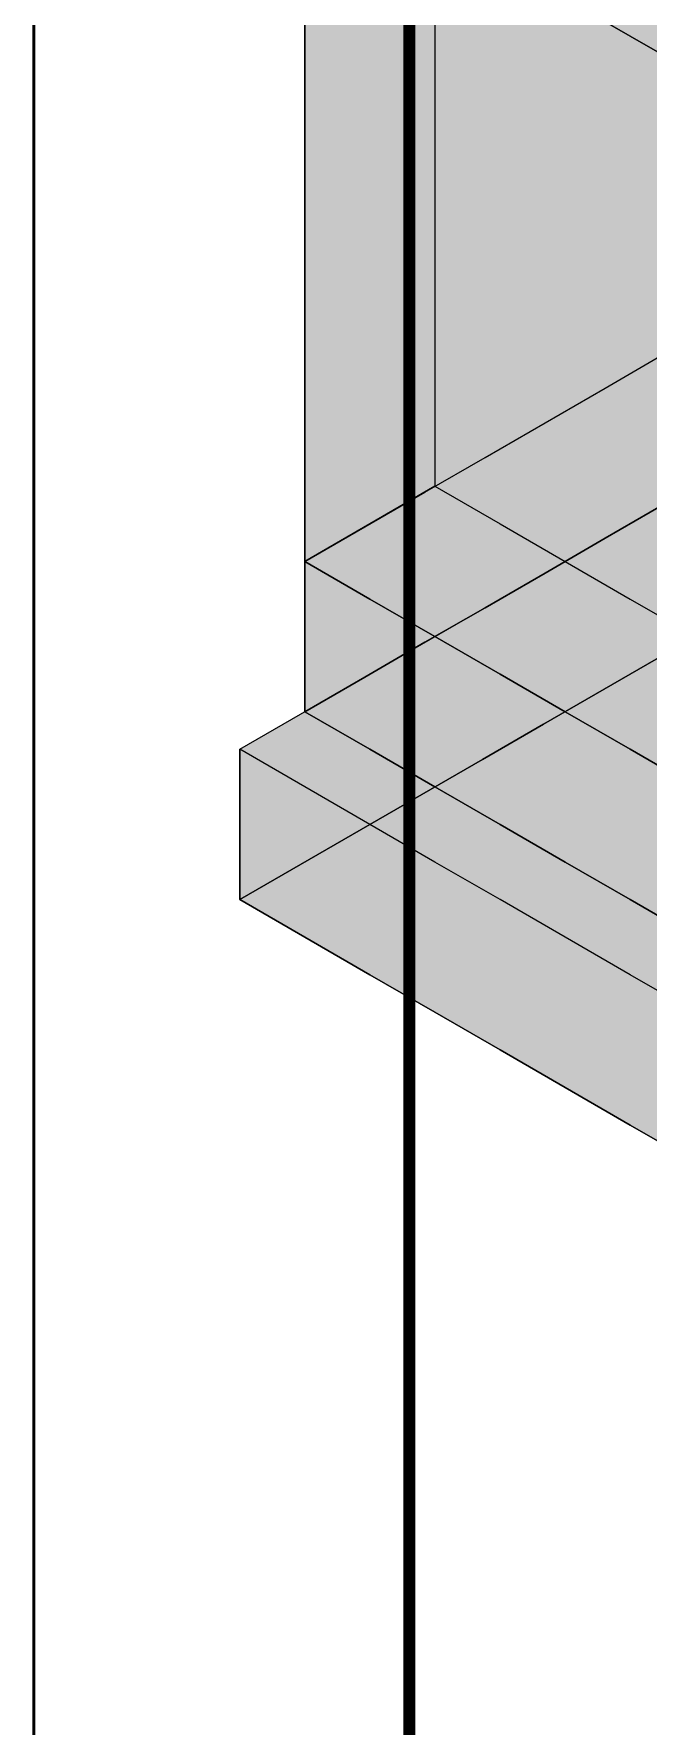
# Model space of a CAD drawing. Header units: metres. Extents: x 0 to 28.4, y 0 to 5.9.
# Drawn here: x 10 to 10.409, y 4.225 to 5.351 of the extents above; entities that cross this region are included whole.
import ezdxf

# ---------------------------------------------------------------- set-up
doc = ezdxf.new("R2010")
doc.units = ezdxf.units.M
doc.header["$LTSCALE"] = 0.25
doc.layers.add('ISO-ARISTAS', color=8, linetype='CONTINUOUS')
doc.layers.add('ISO-CONCRETO-SUP', color=254, linetype='CONTINUOUS', true_color=0xe8e8e8)
doc.layers.add('MARCO', color=7, linetype='CONTINUOUS', lineweight=50)

msp = doc.modelspace()

# ---------------------------------------------------------------- linework, layer by layer
at = {"layer": 'ISO-ARISTAS', "color": 250}
for p, q in [((10.1804, 5.3322), (10.1804, 5.3797)), ((10.1804, 5.3797), (10.1804, 5.3322)), ((10.267, 5.3822), (10.267, 5.3348)), ((10.267, 5.3822), (10.267, 5.3348)), ((10.3969, 5.3496), (10.3536, 5.3746)), ((10.3969, 5.3496), (10.3536, 5.3746)), ((10.3969, 5.3496), (10.3536, 5.3746)), ((10.3536, 5.3746), (10.3969, 5.3496)), ((10.4402, 5.3246), (10.3969, 5.3496)), ((10.4402, 5.3246), (10.3969, 5.3496)), ((10.4402, 5.3246), (10.3969, 5.3496)), ((10.3969, 5.3496), (10.4402, 5.3246)), ((10.1804, 5.2848), (10.1804, 5.3322)), ((10.1804, 5.3322), (10.1804, 5.2848)), ((10.267, 5.3348), (10.267, 5.2873)), ((10.267, 5.3348), (10.267, 5.2873)), ((10.1804, 5.2373), (10.1804, 5.2848)), ((10.1804, 5.2848), (10.1804, 5.2373)), ((10.267, 5.2873), (10.267, 5.2398)), ((10.267, 5.2873), (10.267, 5.2398)), ((10.1804, 5.1898), (10.1804, 5.2373)), ((10.1804, 5.2373), (10.1804, 5.1898)), ((10.267, 5.2398), (10.267, 5.1924)), ((10.267, 5.2398), (10.267, 5.1924)), ((10.267, 5.1924), (10.267, 5.1449)), ((10.267, 5.1924), (10.267, 5.1449)), ((10.1804, 5.1424), (10.1804, 5.1898)), ((10.1804, 5.1898), (10.1804, 5.1424)), ((10.1804, 5.0949), (10.1804, 5.1424)), ((10.1804, 5.1424), (10.1804, 5.0949)), ((10.267, 5.1449), (10.267, 5.0975)), ((10.267, 5.1449), (10.267, 5.0975)), ((10.3802, 5.1154), (10.4202, 5.1385)), ((10.3802, 5.1154), (10.4202, 5.1385)), ((10.3403, 5.0923), (10.3802, 5.1154)), ((10.3403, 5.0923), (10.3802, 5.1154)), ((10.1804, 5.0475), (10.1804, 5.0949)), ((10.1804, 5.0949), (10.1804, 5.0475)), ((10.267, 5.0975), (10.267, 5.05)), ((10.267, 5.0975), (10.267, 5.05)), ((10.3003, 5.0692), (10.3403, 5.0923)), ((10.3003, 5.0692), (10.3403, 5.0923)), ((10.2603, 5.0462), (10.3003, 5.0692)), ((10.2603, 5.0462), (10.3003, 5.0692)), ((10.1804, 5), (10.1804, 5.0475)), ((10.1804, 5.0475), (10.1804, 5)), ((10.2204, 5.0231), (10.2603, 5.0462)), ((10.2204, 5.0231), (10.2603, 5.0462)), ((10.267, 5.05), (10.2237, 5.025)), ((10.2237, 5.025), (10.267, 5.05)), ((10.267, 5.05), (10.3103, 5.025)), ((10.267, 5.05), (10.3103, 5.025)), ((10.3796, 5.015), (10.42, 5.0383)), ((10.3796, 5.015), (10.42, 5.0383)), ((10.3802, 5.0154), (10.4202, 5.0385)), ((10.4202, 5.0385), (10.3802, 5.0154)), ((10.2237, 5.025), (10.1804, 5)), ((10.1804, 5), (10.2237, 5.025)), ((10.1804, 5), (10.2204, 5.0231)), ((10.1804, 5), (10.2204, 5.0231)), ((10.3103, 5.025), (10.3536, 5)), ((10.3103, 5.025), (10.3536, 5)), ((10.3392, 4.9917), (10.3796, 5.015)), ((10.3392, 4.9917), (10.3796, 5.015)), ((10.3403, 4.9923), (10.3802, 5.0154)), ((10.3802, 5.0154), (10.3403, 4.9923)), ((10.1804, 4.95), (10.1804, 5)), ((10.2237, 4.975), (10.1804, 5)), ((10.2237, 4.975), (10.1804, 5)), ((10.1804, 5), (10.1804, 4.95)), ((10.2237, 4.975), (10.1804, 5)), ((10.1804, 5), (10.2237, 4.975)), ((10.3536, 5), (10.3969, 4.975)), ((10.3536, 5), (10.3969, 4.975)), ((10.2987, 4.9683), (10.3392, 4.9917)), ((10.2987, 4.9683), (10.3392, 4.9917)), ((10.3003, 4.9692), (10.3403, 4.9923)), ((10.3403, 4.9923), (10.3003, 4.9692)), ((10.267, 4.95), (10.2237, 4.975)), ((10.267, 4.95), (10.2237, 4.975)), ((10.267, 4.95), (10.2237, 4.975)), ((10.2237, 4.975), (10.267, 4.95)), ((10.2583, 4.945), (10.2987, 4.9683)), ((10.2583, 4.945), (10.2987, 4.9683)), ((10.2603, 4.9462), (10.3003, 4.9692)), ((10.3003, 4.9692), (10.2603, 4.9462)), ((10.3969, 4.975), (10.4402, 4.95)), ((10.3969, 4.975), (10.4402, 4.95)), ((10.1804, 4.9), (10.1804, 4.95)), ((10.1804, 4.95), (10.1804, 4.9)), ((10.2179, 4.9217), (10.2583, 4.945)), ((10.2179, 4.9217), (10.2583, 4.945)), ((10.2204, 4.9231), (10.2603, 4.9462)), ((10.2603, 4.9462), (10.2204, 4.9231)), ((10.3103, 4.925), (10.267, 4.95)), ((10.3103, 4.925), (10.267, 4.95)), ((10.3103, 4.925), (10.267, 4.95)), ((10.267, 4.95), (10.3103, 4.925)), ((10.3796, 4.915), (10.42, 4.9383)), ((10.42, 4.9383), (10.3796, 4.915)), ((10.1775, 4.8983), (10.2179, 4.9217)), ((10.1775, 4.8983), (10.2179, 4.9217)), ((10.1804, 4.9), (10.2204, 4.9231)), ((10.2204, 4.9231), (10.1804, 4.9)), ((10.3536, 4.9), (10.3103, 4.925)), ((10.3536, 4.9), (10.3103, 4.925)), ((10.3536, 4.9), (10.3103, 4.925)), ((10.3103, 4.925), (10.3536, 4.9)), ((10.3392, 4.8917), (10.3796, 4.915)), ((10.3796, 4.915), (10.3392, 4.8917)), ((10.2237, 4.875), (10.1804, 4.9)), ((10.1804, 4.9), (10.2237, 4.875)), ((10.3969, 4.875), (10.3536, 4.9)), ((10.3969, 4.875), (10.3536, 4.9)), ((10.3969, 4.875), (10.3536, 4.9)), ((10.3536, 4.9), (10.3969, 4.875)), ((10.1371, 4.875), (10.1775, 4.8983)), ((10.1371, 4.875), (10.1775, 4.8983)), ((10.2987, 4.8683), (10.3392, 4.8917)), ((10.3392, 4.8917), (10.2987, 4.8683)), ((10.1371, 4.825), (10.1371, 4.875)), ((10.1804, 4.85), (10.1371, 4.875)), ((10.1371, 4.875), (10.1371, 4.825)), ((10.1804, 4.85), (10.1371, 4.875)), ((10.267, 4.85), (10.2237, 4.875)), ((10.2237, 4.875), (10.267, 4.85)), ((10.2987, 4.8683), (10.2583, 4.845)), ((10.2583, 4.845), (10.2987, 4.8683)), ((10.4402, 4.85), (10.3969, 4.875)), ((10.4402, 4.85), (10.3969, 4.875)), ((10.4402, 4.85), (10.3969, 4.875)), ((10.3969, 4.875), (10.4402, 4.85)), ((10.2237, 4.825), (10.1804, 4.85)), ((10.2237, 4.825), (10.1804, 4.85)), ((10.2583, 4.845), (10.2179, 4.8217)), ((10.2179, 4.8217), (10.2583, 4.845)), ((10.3103, 4.825), (10.267, 4.85)), ((10.267, 4.85), (10.3103, 4.825)), ((10.1371, 4.775), (10.1371, 4.825)), ((10.1371, 4.825), (10.1371, 4.775)), ((10.2179, 4.8217), (10.1775, 4.7983)), ((10.1775, 4.7983), (10.2179, 4.8217)), ((10.267, 4.8), (10.2237, 4.825)), ((10.267, 4.8), (10.2237, 4.825)), ((10.3536, 4.8), (10.3103, 4.825)), ((10.3103, 4.825), (10.3536, 4.8)), ((10.1775, 4.7983), (10.1371, 4.775)), ((10.1371, 4.775), (10.1775, 4.7983)), ((10.3103, 4.775), (10.267, 4.8)), ((10.3103, 4.775), (10.267, 4.8)), ((10.3969, 4.775), (10.3536, 4.8)), ((10.3536, 4.8), (10.3969, 4.775)), ((10.1804, 4.75), (10.1371, 4.775)), ((10.1371, 4.775), (10.1804, 4.75)), ((10.3536, 4.75), (10.3103, 4.775)), ((10.3536, 4.75), (10.3103, 4.775)), ((10.4402, 4.75), (10.3969, 4.775)), ((10.3969, 4.775), (10.4402, 4.75)), ((10.2237, 4.725), (10.1804, 4.75)), ((10.1804, 4.75), (10.2237, 4.725)), ((10.3969, 4.725), (10.3536, 4.75)), ((10.3969, 4.725), (10.3536, 4.75)), ((10.267, 4.7), (10.2237, 4.725)), ((10.2237, 4.725), (10.267, 4.7)), ((10.4402, 4.7), (10.3969, 4.725)), ((10.4402, 4.7), (10.3969, 4.725)), ((10.3103, 4.675), (10.267, 4.7)), ((10.267, 4.7), (10.3103, 4.675)), ((10.3536, 4.65), (10.3103, 4.675)), ((10.3103, 4.675), (10.3536, 4.65)), ((10.3969, 4.625), (10.3536, 4.65)), ((10.3536, 4.65), (10.3969, 4.625)), ((10.4402, 4.6), (10.3969, 4.625)), ((10.3969, 4.625), (10.4402, 4.6))]:
    msp.add_line(p, q, dxfattribs=at)
at = {"layer": 'ISO-CONCRETO-SUP', "true_color": 0x949491}
for points in [[(10.2237, 5.3572), (10.1804, 5.3322), (10.2237, 5.4047), (10.1804, 5.3797)], [(10.267, 5.3348), (10.2237, 5.3098), (10.267, 5.3822), (10.2237, 5.3572)], [(10.2237, 5.3098), (10.1804, 5.2848), (10.2237, 5.3572), (10.1804, 5.3322)], [(10.267, 5.2873), (10.2237, 5.2623), (10.267, 5.3348), (10.2237, 5.3098)], [(10.2237, 5.2623), (10.1804, 5.2373), (10.2237, 5.3098), (10.1804, 5.2848)], [(10.267, 5.2398), (10.2237, 5.2148), (10.267, 5.2873), (10.2237, 5.2623)], [(10.2237, 5.2148), (10.1804, 5.1898), (10.2237, 5.2623), (10.1804, 5.2373)], [(10.267, 5.1924), (10.2237, 5.1674), (10.267, 5.2398), (10.2237, 5.2148)], [(10.2237, 5.1674), (10.1804, 5.1424), (10.2237, 5.2148), (10.1804, 5.1898)], [(10.267, 5.1449), (10.2237, 5.1199), (10.267, 5.1924), (10.2237, 5.1674)], [(10.2237, 5.1199), (10.1804, 5.0949), (10.2237, 5.1674), (10.1804, 5.1424)], [(10.267, 5.0975), (10.2237, 5.0725), (10.267, 5.1449), (10.2237, 5.1199)], [(10.4202, 5.0885), (10.3802, 5.0654), (10.4202, 5.1385), (10.3802, 5.1154)], [(10.2237, 5.0725), (10.1804, 5.0475), (10.2237, 5.1199), (10.1804, 5.0949)], [(10.3802, 5.0654), (10.3403, 5.0423), (10.3802, 5.1154), (10.3403, 5.0923)], [(10.267, 5.05), (10.2237, 5.025), (10.267, 5.0975), (10.2237, 5.0725)], [(10.3403, 5.0423), (10.3003, 5.0192), (10.3403, 5.0923), (10.3003, 5.0692)], [(10.4202, 5.0385), (10.3802, 5.0154), (10.4202, 5.0885), (10.3802, 5.0654)], [(10.2237, 5.025), (10.1804, 5), (10.2237, 5.0725), (10.1804, 5.0475)], [(10.3003, 5.0192), (10.2603, 4.9962), (10.3003, 5.0692), (10.2603, 5.0462)], [(10.3802, 5.0154), (10.3403, 4.9923), (10.3802, 5.0654), (10.3403, 5.0423)], [(10.2603, 4.9962), (10.2204, 4.9731), (10.2603, 5.0462), (10.2204, 5.0231)], [(10.3403, 4.9923), (10.3003, 4.9692), (10.3403, 5.0423), (10.3003, 5.0192)], [(10.2204, 4.9731), (10.1804, 4.95), (10.2204, 5.0231), (10.1804, 5)], [(10.3003, 4.9692), (10.2603, 4.9462), (10.3003, 5.0192), (10.2603, 4.9962)], [(10.2603, 4.9462), (10.2204, 4.9231), (10.2603, 4.9962), (10.2204, 4.9731)], [(10.2204, 4.9231), (10.1804, 4.9), (10.2204, 4.9731), (10.1804, 4.95)]]:
    msp.add_solid(points, dxfattribs=at)
at = {"layer": 'ISO-CONCRETO-SUP', "true_color": 0xa6a6a2}
for points in [[(10.2237, 5.3547), (10.267, 5.3297), (10.2237, 5.4021), (10.267, 5.3771)], [(10.3103, 5.3572), (10.3536, 5.3322), (10.3103, 5.4047), (10.3536, 5.3797)], [(10.3103, 5.3521), (10.3536, 5.3271), (10.3103, 5.3996), (10.3536, 5.3746)], [(10.3536, 5.3746), (10.3969, 5.3496), (10.3536, 5.4), (10.3969, 5.375)], [(10.3969, 5.3547), (10.4402, 5.3297), (10.3969, 5.4021), (10.4402, 5.3771)], [(10.1804, 5.3322), (10.2237, 5.3072), (10.1804, 5.3797), (10.2237, 5.3547)], [(10.267, 5.3348), (10.3103, 5.3098), (10.267, 5.3822), (10.3103, 5.3572)], [(10.267, 5.3297), (10.3103, 5.3047), (10.267, 5.3771), (10.3103, 5.3521)], [(10.3536, 5.3322), (10.3969, 5.3072), (10.3536, 5.3797), (10.3969, 5.3547)], [(10.3536, 5.3271), (10.3969, 5.3021), (10.3536, 5.3746), (10.3969, 5.3496)], [(10.3969, 5.3496), (10.4402, 5.3246), (10.3969, 5.375), (10.4402, 5.35)], [(10.2237, 5.3072), (10.267, 5.2822), (10.2237, 5.3547), (10.267, 5.3297)], [(10.3103, 5.3098), (10.3536, 5.2848), (10.3103, 5.3572), (10.3536, 5.3322)], [(10.3103, 5.3047), (10.3536, 5.2797), (10.3103, 5.3521), (10.3536, 5.3271)], [(10.3969, 5.3072), (10.4402, 5.2822), (10.3969, 5.3547), (10.4402, 5.3297)], [(10.3969, 5.3021), (10.4402, 5.2771), (10.3969, 5.3496), (10.4402, 5.3246)], [(10.1804, 5.2848), (10.2237, 5.2598), (10.1804, 5.3322), (10.2237, 5.3072)], [(10.267, 5.2873), (10.3103, 5.2623), (10.267, 5.3348), (10.3103, 5.3098)], [(10.267, 5.2822), (10.3103, 5.2572), (10.267, 5.3297), (10.3103, 5.3047)], [(10.3536, 5.2848), (10.3969, 5.2598), (10.3536, 5.3322), (10.3969, 5.3072)], [(10.3536, 5.2797), (10.3969, 5.2547), (10.3536, 5.3271), (10.3969, 5.3021)], [(10.2237, 5.2598), (10.267, 5.2348), (10.2237, 5.3072), (10.267, 5.2822)], [(10.3103, 5.2623), (10.3536, 5.2373), (10.3103, 5.3098), (10.3536, 5.2848)], [(10.3103, 5.2572), (10.3536, 5.2322), (10.3103, 5.3047), (10.3536, 5.2797)], [(10.3969, 5.2598), (10.4402, 5.2348), (10.3969, 5.3072), (10.4402, 5.2822)], [(10.3969, 5.2547), (10.4402, 5.2297), (10.3969, 5.3021), (10.4402, 5.2771)], [(10.1804, 5.2373), (10.2237, 5.2123), (10.1804, 5.2848), (10.2237, 5.2598)], [(10.267, 5.2398), (10.3103, 5.2148), (10.267, 5.2873), (10.3103, 5.2623)], [(10.267, 5.2348), (10.3103, 5.2098), (10.267, 5.2822), (10.3103, 5.2572)], [(10.3536, 5.2373), (10.3969, 5.2123), (10.3536, 5.2848), (10.3969, 5.2598)], [(10.3536, 5.2322), (10.3969, 5.2072), (10.3536, 5.2797), (10.3969, 5.2547)], [(10.2237, 5.2123), (10.267, 5.1873), (10.2237, 5.2598), (10.267, 5.2348)], [(10.3103, 5.2148), (10.3536, 5.1898), (10.3103, 5.2623), (10.3536, 5.2373)], [(10.3969, 5.2123), (10.4402, 5.1873), (10.3969, 5.2598), (10.4402, 5.2348)], [(10.3103, 5.2098), (10.3536, 5.1848), (10.3103, 5.2572), (10.3536, 5.2322)], [(10.3969, 5.2072), (10.4402, 5.1822), (10.3969, 5.2547), (10.4402, 5.2297)], [(10.1804, 5.1898), (10.2237, 5.1648), (10.1804, 5.2373), (10.2237, 5.2123)], [(10.267, 5.1924), (10.3103, 5.1674), (10.267, 5.2398), (10.3103, 5.2148)], [(10.3536, 5.1898), (10.3969, 5.1648), (10.3536, 5.2373), (10.3969, 5.2123)], [(10.267, 5.1873), (10.3103, 5.1623), (10.267, 5.2348), (10.3103, 5.2098)], [(10.3536, 5.1848), (10.3969, 5.1598), (10.3536, 5.2322), (10.3969, 5.2072)], [(10.3103, 5.1674), (10.3536, 5.1424), (10.3103, 5.2148), (10.3536, 5.1898)], [(10.2237, 5.1648), (10.267, 5.1398), (10.2237, 5.2123), (10.267, 5.1873)], [(10.3103, 5.1623), (10.3536, 5.1373), (10.3103, 5.2098), (10.3536, 5.1848)], [(10.3969, 5.1648), (10.4402, 5.1398), (10.3969, 5.2123), (10.4402, 5.1873)], [(10.3969, 5.1598), (10.4402, 5.1348), (10.3969, 5.2072), (10.4402, 5.1822)], [(10.267, 5.1449), (10.3103, 5.1199), (10.267, 5.1924), (10.3103, 5.1674)], [(10.1804, 5.1424), (10.2237, 5.1174), (10.1804, 5.1898), (10.2237, 5.1648)], [(10.267, 5.1398), (10.3103, 5.1148), (10.267, 5.1873), (10.3103, 5.1623)], [(10.3536, 5.1424), (10.3969, 5.1174), (10.3536, 5.1898), (10.3969, 5.1648)], [(10.3536, 5.1373), (10.3969, 5.1123), (10.3536, 5.1848), (10.3969, 5.1598)], [(10.2237, 5.1174), (10.267, 5.0924), (10.2237, 5.1648), (10.267, 5.1398)], [(10.3103, 5.1199), (10.3536, 5.0949), (10.3103, 5.1674), (10.3536, 5.1424)], [(10.3103, 5.1148), (10.3536, 5.0898), (10.3103, 5.1623), (10.3536, 5.1373)], [(10.3969, 5.1174), (10.4402, 5.0924), (10.3969, 5.1648), (10.4402, 5.1398)], [(10.3969, 5.1123), (10.4402, 5.0873), (10.3969, 5.1598), (10.4402, 5.1348)], [(10.1804, 5.0949), (10.2237, 5.0699), (10.1804, 5.1424), (10.2237, 5.1174)], [(10.267, 5.0975), (10.3103, 5.0725), (10.267, 5.1449), (10.3103, 5.1199)], [(10.267, 5.0924), (10.3103, 5.0674), (10.267, 5.1398), (10.3103, 5.1148)], [(10.3536, 5.0949), (10.3969, 5.0699), (10.3536, 5.1424), (10.3969, 5.1174)], [(10.3536, 5.0898), (10.3969, 5.0648), (10.3536, 5.1373), (10.3969, 5.1123)], [(10.2237, 5.0699), (10.267, 5.0449), (10.2237, 5.1174), (10.267, 5.0924)], [(10.3103, 5.0725), (10.3536, 5.0475), (10.3103, 5.1199), (10.3536, 5.0949)], [(10.3103, 5.0674), (10.3536, 5.0424), (10.3103, 5.1148), (10.3536, 5.0898)], [(10.3969, 5.0699), (10.4402, 5.0449), (10.3969, 5.1174), (10.4402, 5.0924)], [(10.3969, 5.0648), (10.4402, 5.0398), (10.3969, 5.1123), (10.4402, 5.0873)], [(10.1804, 5.0475), (10.2237, 5.0225), (10.1804, 5.0949), (10.2237, 5.0699)], [(10.267, 5.05), (10.3103, 5.025), (10.267, 5.0975), (10.3103, 5.0725)], [(10.267, 5.0449), (10.3103, 5.0199), (10.267, 5.0924), (10.3103, 5.0674)], [(10.3536, 5.0475), (10.3969, 5.0225), (10.3536, 5.0949), (10.3969, 5.0699)], [(10.3536, 5.0424), (10.3969, 5.0174), (10.3536, 5.0898), (10.3969, 5.0648)], [(10.2237, 5.0225), (10.267, 4.9975), (10.2237, 5.0699), (10.267, 5.0449)], [(10.3103, 5.025), (10.3536, 5), (10.3103, 5.0725), (10.3536, 5.0475)], [(10.3103, 5.0199), (10.3536, 4.9949), (10.3103, 5.0674), (10.3536, 5.0424)], [(10.3969, 5.0225), (10.4402, 4.9975), (10.3969, 5.0699), (10.4402, 5.0449)], [(10.3969, 5.0174), (10.4402, 4.9924), (10.3969, 5.0648), (10.4402, 5.0398)], [(10.1804, 5), (10.2237, 4.975), (10.1804, 5.0475), (10.2237, 5.0225)], [(10.267, 4.9975), (10.3103, 4.9725), (10.267, 5.0449), (10.3103, 5.0199)], [(10.3536, 5), (10.3969, 4.975), (10.3536, 5.0475), (10.3969, 5.0225)], [(10.3536, 4.9949), (10.3969, 4.9699), (10.3536, 5.0424), (10.3969, 5.0174)], [(10.2237, 4.975), (10.267, 4.95), (10.2237, 5.0225), (10.267, 4.9975)], [(10.3969, 4.975), (10.4402, 4.95), (10.3969, 5.0225), (10.4402, 4.9975)], [(10.3103, 4.9725), (10.3536, 4.9475), (10.3103, 5.0199), (10.3536, 4.9949)], [(10.3969, 4.9699), (10.4402, 4.9449), (10.3969, 5.0174), (10.4402, 4.9924)], [(10.1804, 4.95), (10.2237, 4.925), (10.1804, 5), (10.2237, 4.975)], [(10.267, 4.95), (10.3103, 4.925), (10.267, 4.9975), (10.3103, 4.9725)], [(10.3536, 4.9475), (10.3969, 4.9225), (10.3536, 4.9949), (10.3969, 4.9699)], [(10.2237, 4.925), (10.267, 4.9), (10.2237, 4.975), (10.267, 4.95)], [(10.3103, 4.925), (10.3536, 4.9), (10.3103, 4.9725), (10.3536, 4.9475)], [(10.3969, 4.9225), (10.4402, 4.8975), (10.3969, 4.9699), (10.4402, 4.9449)], [(10.1804, 4.9), (10.2237, 4.875), (10.1804, 4.95), (10.2237, 4.925)], [(10.267, 4.9), (10.3103, 4.875), (10.267, 4.95), (10.3103, 4.925)], [(10.3536, 4.9), (10.3969, 4.875), (10.3536, 4.9475), (10.3969, 4.9225)], [(10.2237, 4.875), (10.267, 4.85), (10.2237, 4.925), (10.267, 4.9)], [(10.3103, 4.875), (10.3536, 4.85), (10.3103, 4.925), (10.3536, 4.9)], [(10.3969, 4.875), (10.4402, 4.85), (10.3969, 4.9225), (10.4402, 4.8975)], [(10.267, 4.85), (10.3103, 4.825), (10.267, 4.9), (10.3103, 4.875)], [(10.3536, 4.85), (10.3969, 4.825), (10.3536, 4.9), (10.3969, 4.875)], [(10.3103, 4.825), (10.3536, 4.8), (10.3103, 4.875), (10.3536, 4.85)], [(10.3969, 4.825), (10.4402, 4.8), (10.3969, 4.875), (10.4402, 4.85)], [(10.3536, 4.8), (10.3969, 4.775), (10.3536, 4.85), (10.3969, 4.825)], [(10.3969, 4.775), (10.4402, 4.75), (10.3969, 4.825), (10.4402, 4.8)]]:
    msp.add_solid(points, dxfattribs=at)
at = {"layer": 'ISO-CONCRETO-SUP', "true_color": 0xb8b8b3}
for points in [[(10.3969, 5.3996), (10.4402, 5.3746), (10.3536, 5.3746), (10.3969, 5.3496)], [(10.3969, 5.3996), (10.4402, 5.3746), (10.3536, 5.3746), (10.3969, 5.3496)], [(10.4402, 5.4), (10.4835, 5.375), (10.3969, 5.375), (10.4402, 5.35)], [(10.4402, 5.3746), (10.4835, 5.3496), (10.3969, 5.3496), (10.4402, 5.3246)], [(10.4402, 5.3746), (10.4835, 5.3496), (10.3969, 5.3496), (10.4402, 5.3246)], [(10.4202, 5.1385), (10.4635, 5.1135), (10.3802, 5.1154), (10.4235, 5.0904)], [(10.3802, 5.1154), (10.4235, 5.0904), (10.3403, 5.0923), (10.3836, 5.0673)], [(10.3403, 5.0923), (10.3836, 5.0673), (10.3003, 5.0692), (10.3436, 5.0442)], [(10.4235, 5.0904), (10.4668, 5.0654), (10.3836, 5.0673), (10.4269, 5.0423)], [(10.3003, 5.0692), (10.3436, 5.0442), (10.2603, 5.0462), (10.3036, 5.0212)], [(10.3836, 5.0673), (10.4269, 5.0423), (10.3436, 5.0442), (10.3869, 5.0192)], [(10.2603, 5.0462), (10.3036, 5.0212), (10.2204, 5.0231), (10.2637, 4.9981)], [(10.267, 5.05), (10.3103, 5.025), (10.2237, 5.025), (10.267, 5)], [(10.3436, 5.0442), (10.3869, 5.0192), (10.3036, 5.0212), (10.3469, 4.9962)], [(10.4202, 5.0385), (10.4635, 5.0135), (10.3802, 5.0154), (10.4235, 4.9904)], [(10.4269, 5.0423), (10.4702, 5.0173), (10.3869, 5.0192), (10.4302, 4.9942)], [(10.2237, 5.025), (10.267, 5), (10.1804, 5), (10.2237, 4.975)], [(10.2204, 5.0231), (10.2637, 4.9981), (10.1804, 5), (10.2237, 4.975)], [(10.3103, 5.025), (10.3536, 5), (10.267, 5), (10.3103, 4.975)], [(10.3036, 5.0212), (10.3469, 4.9962), (10.2637, 4.9981), (10.307, 4.9731)], [(10.3802, 5.0154), (10.4235, 4.9904), (10.3403, 4.9923), (10.3836, 4.9673)], [(10.3869, 5.0192), (10.4302, 4.9942), (10.3469, 4.9962), (10.3902, 4.9712)], [(10.267, 5), (10.3103, 4.975), (10.2237, 4.975), (10.267, 4.95)], [(10.3536, 5), (10.3969, 4.975), (10.3103, 4.975), (10.3536, 4.95)], [(10.2637, 4.9981), (10.307, 4.9731), (10.2237, 4.975), (10.267, 4.95)], [(10.3403, 4.9923), (10.3836, 4.9673), (10.3003, 4.9692), (10.3436, 4.9442)], [(10.3469, 4.9962), (10.3902, 4.9712), (10.307, 4.9731), (10.3503, 4.9481)], [(10.4235, 4.9904), (10.4668, 4.9654), (10.3836, 4.9673), (10.4269, 4.9423)], [(10.4302, 4.9942), (10.4735, 4.9692), (10.3902, 4.9712), (10.4335, 4.9462)], [(10.3003, 4.9692), (10.3436, 4.9442), (10.2603, 4.9462), (10.3036, 4.9212)], [(10.3103, 4.975), (10.3536, 4.95), (10.267, 4.95), (10.3103, 4.925)], [(10.307, 4.9731), (10.3503, 4.9481), (10.267, 4.95), (10.3103, 4.925)], [(10.3836, 4.9673), (10.4269, 4.9423), (10.3436, 4.9442), (10.3869, 4.9192)], [(10.3902, 4.9712), (10.4335, 4.9462), (10.3503, 4.9481), (10.3936, 4.9231)], [(10.3969, 4.975), (10.4402, 4.95), (10.3536, 4.95), (10.3969, 4.925)], [(10.2603, 4.9462), (10.3036, 4.9212), (10.2204, 4.9231), (10.2637, 4.8981)], [(10.3436, 4.9442), (10.3869, 4.9192), (10.3036, 4.9212), (10.3469, 4.8962)], [(10.3536, 4.95), (10.3969, 4.925), (10.3103, 4.925), (10.3536, 4.9)], [(10.3503, 4.9481), (10.3936, 4.9231), (10.3103, 4.925), (10.3536, 4.9)], [(10.4335, 4.9462), (10.4768, 4.9212), (10.3936, 4.9231), (10.4369, 4.8981)], [(10.4402, 4.95), (10.4835, 4.925), (10.3969, 4.925), (10.4402, 4.9)], [(10.4269, 4.9423), (10.4702, 4.9173), (10.3869, 4.9192), (10.4302, 4.8942)], [(10.2204, 4.9231), (10.2637, 4.8981), (10.1804, 4.9), (10.2237, 4.875)], [(10.3036, 4.9212), (10.3469, 4.8962), (10.2637, 4.8981), (10.307, 4.8731)], [(10.3969, 4.925), (10.4402, 4.9), (10.3536, 4.9), (10.3969, 4.875)], [(10.3936, 4.9231), (10.4369, 4.8981), (10.3536, 4.9), (10.3969, 4.875)], [(10.3869, 4.9192), (10.4302, 4.8942), (10.3469, 4.8962), (10.3902, 4.8712)], [(10.4402, 4.9), (10.4835, 4.875), (10.3969, 4.875), (10.4402, 4.85)], [(10.2637, 4.8981), (10.307, 4.8731), (10.2237, 4.875), (10.267, 4.85)], [(10.3469, 4.8962), (10.3902, 4.8712), (10.307, 4.8731), (10.3503, 4.8481)], [(10.4302, 4.8942), (10.4735, 4.8692), (10.3902, 4.8712), (10.4335, 4.8462)], [(10.4369, 4.8981), (10.4802, 4.8731), (10.3969, 4.875), (10.4402, 4.85)], [(10.307, 4.8731), (10.3503, 4.8481), (10.267, 4.85), (10.3103, 4.825)], [(10.3902, 4.8712), (10.4335, 4.8462), (10.3503, 4.8481), (10.3936, 4.8231)], [(10.3503, 4.8481), (10.3936, 4.8231), (10.3103, 4.825), (10.3536, 4.8)], [(10.4335, 4.8462), (10.4768, 4.8212), (10.3936, 4.8231), (10.4369, 4.7981)], [(10.3936, 4.8231), (10.4369, 4.7981), (10.3536, 4.8), (10.3969, 4.775)], [(10.4369, 4.7981), (10.4802, 4.7731), (10.3969, 4.775), (10.4402, 4.75)]]:
    msp.add_solid(points, dxfattribs=at)
at = {"layer": 'ISO-CONCRETO-SUP', "true_color": 0x7b776e}
for points in [[(10.42, 4.9883), (10.3796, 4.965), (10.42, 5.0383), (10.3796, 5.015)], [(10.3796, 4.965), (10.3392, 4.9417), (10.3796, 5.015), (10.3392, 4.9917)], [(10.3392, 4.9417), (10.2987, 4.9183), (10.3392, 4.9917), (10.2987, 4.9683)], [(10.42, 4.9383), (10.3796, 4.915), (10.42, 4.9883), (10.3796, 4.965)], [(10.2987, 4.9183), (10.2583, 4.895), (10.2987, 4.9683), (10.2583, 4.945)], [(10.3796, 4.915), (10.3392, 4.8917), (10.3796, 4.965), (10.3392, 4.9417)], [(10.2583, 4.895), (10.2179, 4.8717), (10.2583, 4.945), (10.2179, 4.9217)], [(10.3392, 4.8917), (10.2987, 4.8683), (10.3392, 4.9417), (10.2987, 4.9183)], [(10.2179, 4.8717), (10.1775, 4.8483), (10.2179, 4.9217), (10.1775, 4.8983)], [(10.2987, 4.8683), (10.2583, 4.845), (10.2987, 4.9183), (10.2583, 4.895)], [(10.1775, 4.8483), (10.1371, 4.825), (10.1775, 4.8983), (10.1371, 4.875)], [(10.2583, 4.845), (10.2179, 4.8217), (10.2583, 4.895), (10.2179, 4.8717)], [(10.2179, 4.8217), (10.1775, 4.7983), (10.2179, 4.8717), (10.1775, 4.8483)], [(10.1775, 4.7983), (10.1371, 4.775), (10.1775, 4.8483), (10.1371, 4.825)]]:
    msp.add_solid(points, dxfattribs=at)
at = {"layer": 'ISO-CONCRETO-SUP', "true_color": 0x989388}
for points in [[(10.42, 5.0383), (10.4633, 5.0133), (10.3796, 5.015), (10.4229, 4.99)], [(10.3796, 5.015), (10.4229, 4.99), (10.3392, 4.9917), (10.3825, 4.9667)], [(10.3392, 4.9917), (10.3825, 4.9667), (10.2987, 4.9683), (10.342, 4.9433)], [(10.4229, 4.99), (10.4662, 4.965), (10.3825, 4.9667), (10.4258, 4.9417)], [(10.2987, 4.9683), (10.342, 4.9433), (10.2583, 4.945), (10.3016, 4.92)], [(10.3825, 4.9667), (10.4258, 4.9417), (10.342, 4.9433), (10.3853, 4.9183)], [(10.2583, 4.945), (10.3016, 4.92), (10.2179, 4.9217), (10.2612, 4.8967)], [(10.342, 4.9433), (10.3853, 4.9183), (10.3016, 4.92), (10.3449, 4.895)], [(10.42, 4.9383), (10.4633, 4.9133), (10.3796, 4.915), (10.4229, 4.89)], [(10.4258, 4.9417), (10.4691, 4.9167), (10.3853, 4.9183), (10.4286, 4.8933)], [(10.2179, 4.9217), (10.2612, 4.8967), (10.1775, 4.8983), (10.2208, 4.8733)], [(10.3016, 4.92), (10.3449, 4.895), (10.2612, 4.8967), (10.3045, 4.8717)], [(10.3796, 4.915), (10.4229, 4.89), (10.3392, 4.8917), (10.3825, 4.8667)], [(10.3853, 4.9183), (10.4286, 4.8933), (10.3449, 4.895), (10.3882, 4.87)], [(10.1775, 4.8983), (10.2208, 4.8733), (10.1371, 4.875), (10.1804, 4.85)], [(10.2612, 4.8967), (10.3045, 4.8717), (10.2208, 4.8733), (10.2641, 4.8483)], [(10.3392, 4.8917), (10.3825, 4.8667), (10.2987, 4.8683), (10.342, 4.8433)], [(10.3449, 4.895), (10.3882, 4.87), (10.3045, 4.8717), (10.3478, 4.8467)], [(10.4229, 4.89), (10.4662, 4.865), (10.3825, 4.8667), (10.4258, 4.8417)], [(10.4286, 4.8933), (10.4719, 4.8683), (10.3882, 4.87), (10.4315, 4.845)], [(10.2208, 4.8733), (10.2641, 4.8483), (10.1804, 4.85), (10.2237, 4.825)], [(10.2987, 4.8683), (10.342, 4.8433), (10.2583, 4.845), (10.3016, 4.82)], [(10.3045, 4.8717), (10.3478, 4.8467), (10.2641, 4.8483), (10.3074, 4.8233)], [(10.3825, 4.8667), (10.4258, 4.8417), (10.342, 4.8433), (10.3853, 4.8183)], [(10.3882, 4.87), (10.4315, 4.845), (10.3478, 4.8467), (10.3911, 4.8217)], [(10.2583, 4.845), (10.3016, 4.82), (10.2179, 4.8217), (10.2612, 4.7967)], [(10.2641, 4.8483), (10.3074, 4.8233), (10.2237, 4.825), (10.267, 4.8)], [(10.342, 4.8433), (10.3853, 4.8183), (10.3016, 4.82), (10.3449, 4.795)], [(10.3478, 4.8467), (10.3911, 4.8217), (10.3074, 4.8233), (10.3507, 4.7983)], [(10.4315, 4.845), (10.4748, 4.82), (10.3911, 4.8217), (10.4344, 4.7967)], [(10.4258, 4.8417), (10.4691, 4.8167), (10.3853, 4.8183), (10.4286, 4.7933)], [(10.2179, 4.8217), (10.2612, 4.7967), (10.1775, 4.7983), (10.2208, 4.7733)], [(10.3016, 4.82), (10.3449, 4.795), (10.2612, 4.7967), (10.3045, 4.7717)], [(10.3074, 4.8233), (10.3507, 4.7983), (10.267, 4.8), (10.3103, 4.775)], [(10.3911, 4.8217), (10.4344, 4.7967), (10.3507, 4.7983), (10.394, 4.7733)], [(10.3853, 4.8183), (10.4286, 4.7933), (10.3449, 4.795), (10.3882, 4.77)], [(10.1775, 4.7983), (10.2208, 4.7733), (10.1371, 4.775), (10.1804, 4.75)], [(10.3507, 4.7983), (10.394, 4.7733), (10.3103, 4.775), (10.3536, 4.75)], [(10.2612, 4.7967), (10.3045, 4.7717), (10.2208, 4.7733), (10.2641, 4.7483)], [(10.3449, 4.795), (10.3882, 4.77), (10.3045, 4.7717), (10.3478, 4.7467)], [(10.4286, 4.7933), (10.4719, 4.7683), (10.3882, 4.77), (10.4315, 4.745)], [(10.4344, 4.7967), (10.4777, 4.7717), (10.394, 4.7733), (10.4373, 4.7483)], [(10.2208, 4.7733), (10.2641, 4.7483), (10.1804, 4.75), (10.2237, 4.725)], [(10.3045, 4.7717), (10.3478, 4.7467), (10.2641, 4.7483), (10.3074, 4.7233)], [(10.3882, 4.77), (10.4315, 4.745), (10.3478, 4.7467), (10.3911, 4.7217)], [(10.394, 4.7733), (10.4373, 4.7483), (10.3536, 4.75), (10.3969, 4.725)], [(10.2641, 4.7483), (10.3074, 4.7233), (10.2237, 4.725), (10.267, 4.7)], [(10.3478, 4.7467), (10.3911, 4.7217), (10.3074, 4.7233), (10.3507, 4.6983)], [(10.4315, 4.745), (10.4748, 4.72), (10.3911, 4.7217), (10.4344, 4.6967)], [(10.4373, 4.7483), (10.4806, 4.7233), (10.3969, 4.725), (10.4402, 4.7)], [(10.3074, 4.7233), (10.3507, 4.6983), (10.267, 4.7), (10.3103, 4.675)], [(10.3911, 4.7217), (10.4344, 4.6967), (10.3507, 4.6983), (10.394, 4.6733)], [(10.3507, 4.6983), (10.394, 4.6733), (10.3103, 4.675), (10.3536, 4.65)], [(10.4344, 4.6967), (10.4777, 4.6717), (10.394, 4.6733), (10.4373, 4.6483)], [(10.394, 4.6733), (10.4373, 4.6483), (10.3536, 4.65), (10.3969, 4.625)], [(10.4373, 4.6483), (10.4806, 4.6233), (10.3969, 4.625), (10.4402, 4.6)]]:
    msp.add_solid(points, dxfattribs=at)
at = {"layer": 'ISO-CONCRETO-SUP', "true_color": 0x89847b}
for points in [[(10.1371, 4.825), (10.1804, 4.8), (10.1371, 4.875), (10.1804, 4.85)], [(10.1804, 4.8), (10.2237, 4.775), (10.1804, 4.85), (10.2237, 4.825)], [(10.1371, 4.775), (10.1804, 4.75), (10.1371, 4.825), (10.1804, 4.8)], [(10.2237, 4.775), (10.267, 4.75), (10.2237, 4.825), (10.267, 4.8)], [(10.1804, 4.75), (10.2237, 4.725), (10.1804, 4.8), (10.2237, 4.775)], [(10.267, 4.75), (10.3103, 4.725), (10.267, 4.8), (10.3103, 4.775)], [(10.2237, 4.725), (10.267, 4.7), (10.2237, 4.775), (10.267, 4.75)], [(10.3103, 4.725), (10.3536, 4.7), (10.3103, 4.775), (10.3536, 4.75)], [(10.267, 4.7), (10.3103, 4.675), (10.267, 4.75), (10.3103, 4.725)], [(10.3536, 4.7), (10.3969, 4.675), (10.3536, 4.75), (10.3969, 4.725)], [(10.3103, 4.675), (10.3536, 4.65), (10.3103, 4.725), (10.3536, 4.7)], [(10.3969, 4.675), (10.4402, 4.65), (10.3969, 4.725), (10.4402, 4.7)], [(10.3536, 4.65), (10.3969, 4.625), (10.3536, 4.7), (10.3969, 4.675)], [(10.3969, 4.625), (10.4402, 4.6), (10.3969, 4.675), (10.4402, 4.65)]]:
    msp.add_solid(points, dxfattribs=at)
at = {"layer": 'MARCO'}
msp.add_lwpolyline([(10, 0), (18.41, 0), (18.41, 5.94), (10, 5.94)], close=True, dxfattribs=at)
at = {"layer": 'MARCO', "const_width": 0.008}
msp.add_lwpolyline([(10.25, 0.1), (18.31, 0.1), (18.31, 5.84), (10.25, 5.84)], close=True, dxfattribs=at)

doc.saveas('drawing.dxf')
